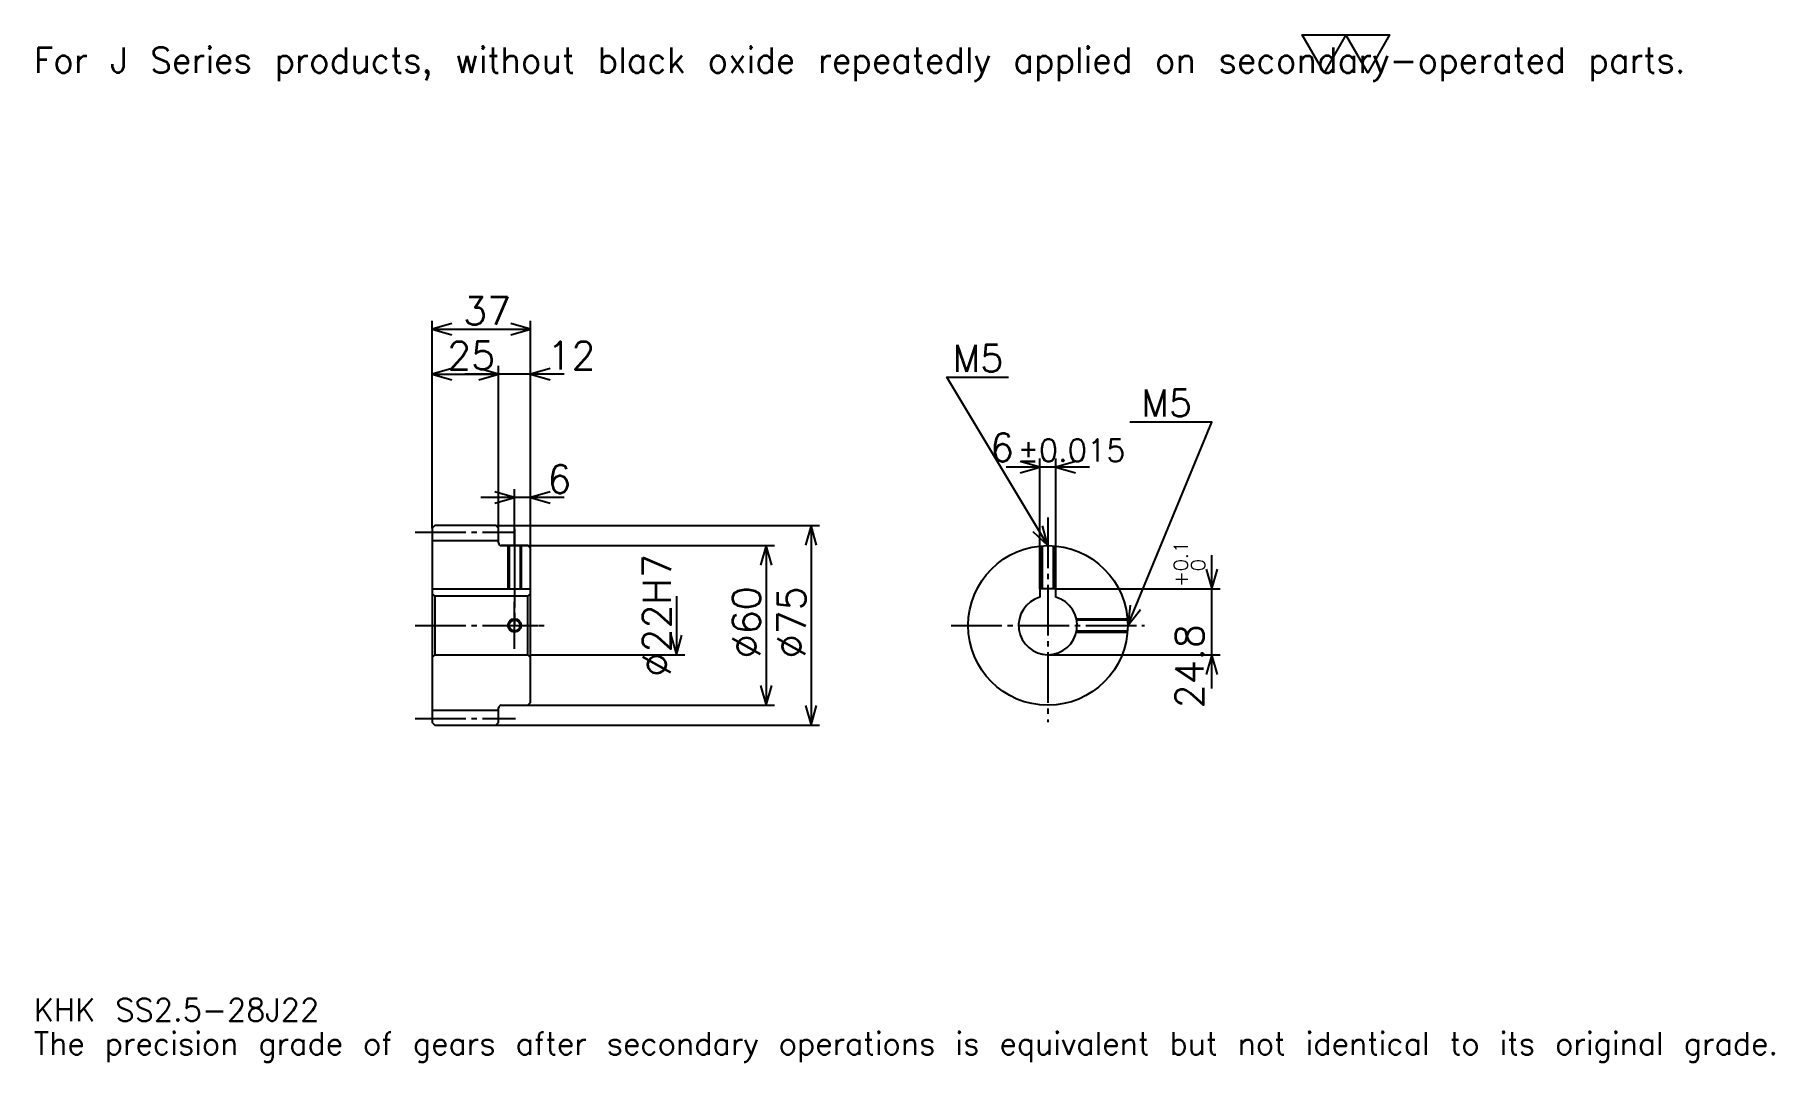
# Model space of a CAD drawing. Extents: x 21 to 675, y 8 to 394.
import ezdxf

# ---------------------------------------------------------------- set-up
doc = ezdxf.new("R2010")
doc.units = 0
doc.linetypes.add('DASHDOT', pattern=[25.304349, 18.978261, -2.108696, 2.108696, -2.108696])
doc.layers.get('0').update_dxf_attribs({"linetype": 'CONTINUOUS'})
doc.layers.add('DASHDOT', color=6, linetype='DASHDOT')
doc.styles.add('KANJI', font='TXT', dxfattribs={"bigfont": 'BIGFONT'})

msp = doc.modelspace()

# ---------------------------------------------------------------- linework, layer by layer
at = {"color": 5}
for p, q in [((170.804337, 209.358688), (170.804337, 286.32608)), ((170.804337, 283.163025), (207.804337, 283.163025)), ((207.804337, 209.358688), (207.804337, 286.32608)), ((195.804337, 209.358688), (195.804337, 269.456512)), ((170.804337, 266.293457), (195.804337, 266.293457)), ((220.456512, 266.293457), (183.152161, 266.293457)), ((417.934753, 231.380432), (386.630432, 231.380432)), ((399.282593, 185.658691), (399.282593, 234.543472)), ((405.282593, 185.658691), (405.282593, 234.543472)), ((201.804337, 209.358688), (201.804337, 223.065216)), ((220.456512, 219.902161), (189.152161, 219.902161)), ((170.804337, 208.358688), (170.804337, 209.358688)), ((194.804337, 209.358688), (207.804337, 209.358688)), ((195.804337, 208.358688), (195.804337, 209.358688)), ((201.804337, 201.858688), (201.804337, 209.358688)), ((201.804337, 201.858688), (201.804337, 209.358688)), ((207.804337, 209.358688), (316.402161, 209.358688)), ((207.804337, 200.858688), (207.804337, 209.358688)), ((313.239136, 209.358688), (313.239136, 134.358688)), ((196.804337, 201.858688), (207.804337, 201.858688)), ((207.804337, 201.858688), (299.532593, 201.858688)), ((296.369568, 201.858688), (296.369568, 141.858688)), ((463.913025, 148.206512), (463.913025, 198.310867)), ((405.282593, 185.658691), (467.076111, 185.658691)), ((262.630432, 182.858688), (262.630432, 160.858688)), ((207.804337, 160.858688), (265.793457, 160.858688)), ((402.282593, 160.858688), (467.076111, 160.858688)), ((196.804337, 141.858688), (207.804337, 141.858688)), ((207.804337, 141.858688), (299.532593, 141.858688)), ((194.804337, 134.358688), (207.804337, 134.358688)), ((207.804337, 134.358688), (316.402161, 134.358688))]:
    msp.add_line(p, q, dxfattribs=at)
at = {"color": 4}
for p, q in [((170.804337, 203.733688), (195.804337, 203.733688)), ((170.804337, 185.658691), (207.804337, 185.658691)), ((206.804337, 182.858688), (207.804337, 183.858688)), ((171.804337, 182.858688), (171.804337, 160.858688)), ((206.804337, 160.858688), (207.804337, 159.858688)), ((170.804337, 139.983688), (195.804337, 139.983688))]:
    msp.add_line(p, q, dxfattribs=at)
at = {"color": 7}
msp.add_lwpolyline([(506.086945, 379.565216), (497.863037, 393.820007), (530.758667, 393.820007), (522.53479, 379.565216), (514.310852, 393.820007), (506.086945, 379.565216)], dxfattribs=at)
at = {"color": 5}
for points in [[(178.184769, 285.271729), (170.804337, 283.163025), (178.184769, 281.054321)], [(200.423904, 281.054321), (207.804337, 283.163025), (200.423904, 285.271729)], [(178.184769, 268.402161), (170.804337, 266.293457), (178.184769, 264.184784)], [(188.423904, 264.184784), (195.804337, 266.293457), (188.423904, 268.402161)], [(188.423904, 264.184784), (195.804337, 266.293457), (188.423904, 268.402161)], [(215.184769, 268.402161), (207.804337, 266.293457), (215.184769, 264.184784)], [(402.282593, 201.858688), (364.32608, 265.119568), (387.521729, 265.119568)], [(432.282593, 171.858688), (463.913025, 248.25), (433.126099, 248.25)], [(391.902161, 229.271729), (399.282593, 231.380432), (391.902161, 233.48912)], [(412.663025, 233.48912), (405.282593, 231.380432), (412.663025, 229.271729)], [(194.423904, 217.793472), (201.804337, 219.902161), (194.423904, 222.010864)], [(215.184769, 222.010864), (207.804337, 219.902161), (215.184769, 217.793472)], [(315.347809, 201.978256), (313.239136, 209.358688), (311.130432, 201.978256)], [(396.677185, 207.102448), (402.282593, 201.858688), (400.293579, 209.272278)], [(298.478241, 194.478256), (296.369568, 201.858688), (294.260864, 194.478256)], [(461.804321, 193.039124), (463.913025, 185.658691), (466.021729, 193.039124)], [(433.157776, 179.484406), (432.282593, 171.858688), (437.054382, 177.870987)], [(260.521729, 168.23912), (262.630432, 160.858688), (264.739136, 168.23912)], [(466.021729, 153.478256), (463.913025, 160.858688), (461.804321, 153.478256)], [(294.260864, 149.23912), (296.369568, 141.858688), (298.478241, 149.23912)], [(311.130432, 141.73912), (313.239136, 134.358688), (315.347809, 141.73912)]]:
    msp.add_lwpolyline(points, dxfattribs=at)
at = {"color": 4}
for points in [[(195.804337, 202.858688), (195.804337, 208.358688), (194.804337, 209.358688), (171.804337, 209.358688), (170.804337, 208.358688), (170.804337, 159.858688)], [(196.804337, 141.858688), (206.804337, 141.858688), (207.804337, 142.858688), (207.804337, 200.858688), (206.804337, 201.858688), (196.804337, 201.858688)], [(199.304337, 201.858688), (199.304337, 185.658691)], [(199.739334, 201.858688), (199.739334, 185.658691)], [(203.869339, 201.858688), (203.869339, 185.658691)], [(204.304337, 201.858688), (204.304337, 185.658691)], [(399.782593, 185.658691), (399.782593, 201.754333)], [(400.21759, 185.658691), (400.21759, 201.787537)], [(404.347595, 185.658691), (404.347595, 201.787537)], [(404.782593, 185.658691), (404.782593, 201.754333)], [(170.804337, 159.858688), (171.804337, 160.858688), (206.804337, 160.858688), (206.804337, 182.858688), (171.804337, 182.858688), (170.804337, 183.858688)], [(405.282593, 182.441696), (405.282593, 185.658691), (399.282593, 185.658691), (399.282593, 182.441696)], [(412.994751, 174.358688), (432.178223, 174.358688)], [(413.087036, 173.923691), (432.211426, 173.923691)], [(412.994751, 169.358688), (432.178223, 169.358688)], [(413.087036, 169.793686), (432.211426, 169.793686)], [(170.804337, 159.858688), (170.804337, 135.358688), (171.804337, 134.358688), (194.804337, 134.358688), (195.804337, 135.358688), (195.804337, 140.858688)]]:
    msp.add_lwpolyline(points, dxfattribs=at)
for centre, radius in [((402.282593, 171.858688), 30), ((201.804337, 171.858688), 2.065)]:
    msp.add_circle(centre, radius, dxfattribs=at)
at = {"color": 7}
msp.add_circle((201.804337, 171.858688), 2.5, dxfattribs=at)
at = {"color": 4}
for centre, radius, start, end in [((196.804337, 202.858688), 1, 180, 270), ((402.282593, 171.858688), 11, 105.826620886, 74.173379114), ((196.804337, 140.858688), 1, 90, 180)]:
    msp.add_arc(centre, radius, start, end, dxfattribs=at)
at = {"layer": 'DASHDOT', "color": 7}
for p, q in [((402.282593, 212.402161), (402.282593, 135.532593)), ((164.478256, 206.858688), (202.130417, 206.858688)), ((201.804337, 201.858688), (201.804337, 171.858688)), ((164.478256, 171.858688), (214.130432, 171.858688)), ((365.956512, 171.858688), (438.608704, 171.858688)), ((164.478256, 136.858688), (202.130417, 136.858688))]:
    msp.add_line(p, q, dxfattribs=at)
for points in [[(201.804337, 208.184784), (201.804337, 179.332596)], [(201.804337, 163.032608), (201.804337, 180.684769)], [(192.978241, 171.858688), (210.630432, 171.858688)]]:
    msp.add_lwpolyline(points, dxfattribs=at)

# ---------------------------------------------------------------- texts
at = {"color": 7, "style": 'KANJI'}
for s, height, p in [('For J Series products, without black oxide repeatedly applied on secondary-operated parts.', 9.48913, (21.086956, 379.565216)), ('37', 10.543478, (182.45108, 284.849976)), ('25', 10.543478, (176.45108, 267.980438)), ('12', 10.543478, (214.130432, 267.980438)), ('M5', 10.12174, (366.434753, 267.228271)), ('M5', 10.12174, (437.343506, 250.358688)), ('6', 10.543478, (380.518768, 233.48912)), ('%%p0.015', 8.434783, (390.955505, 233.48912)), ('6', 10.543478, (214.130432, 221.589127)), ('KHK SS2.5-28J22', 8.434783, (21.086956, 23.195652)), ('The precision grade of gears after secondary operations is equivalent but not identical to its original grade.', 8.434783, (21.086956, 10.543478))]:
    msp.add_text(s, height=height, dxfattribs=at).set_placement(p)
for s, height, p in [('%%c22H7', 10.543478, (260.521729, 152.616837)), ('0.1', 5.271739, (454.845642, 192.256149)), ('+', 5.271739, (454.845642, 186.351807)), ('0', 5.271739, (461.382629, 192.256149)), ('%%c60', 10.543478, (294.260864, 159.470093)), ('%%c75', 10.543478, (311.130432, 159.470093)), ('24.8', 10.543478, (460.75, 140.715454))]:
    msp.add_text(s, height=height, rotation=90, dxfattribs=at).set_placement(p)

doc.saveas('drawing.dxf')
